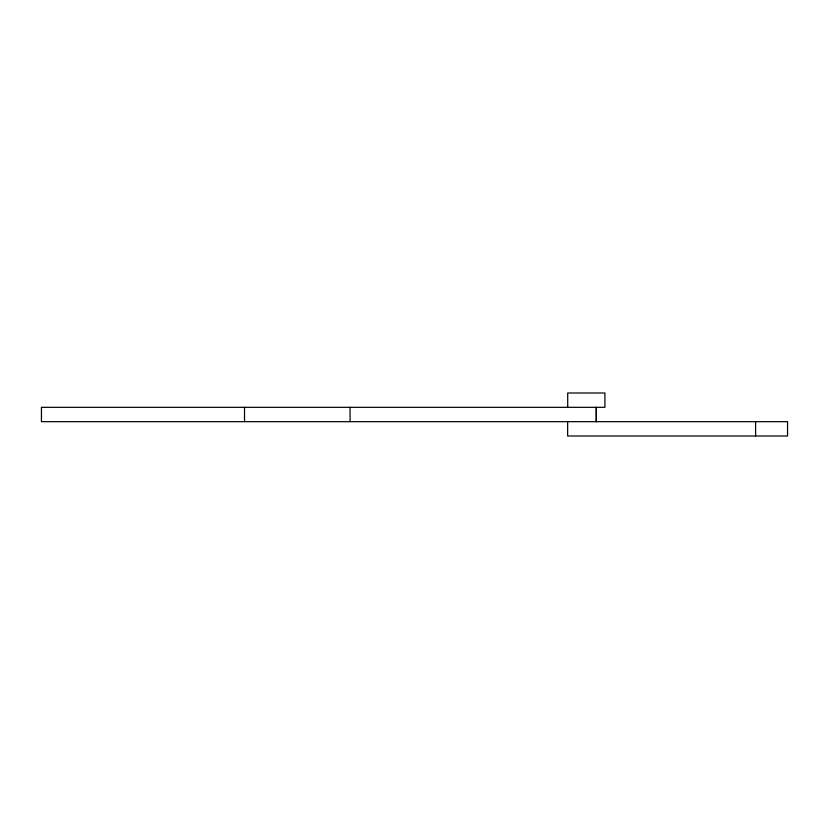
<?xml version="1.0" encoding="UTF-8"?>
<svg xmlns="http://www.w3.org/2000/svg" width="829" height="829" viewBox="0 0 829 829"><rect width="100%" height="100%" fill="white"/><g stroke="black" fill="none" stroke-linecap="round" stroke-linejoin="round"><path stroke-width="1.24" d="M755.602 421.671L755.602 436.002M596.31 407.329L596.31 421.671M596.269 407.329L596.269 421.671M567.71 407.329L567.71 392.998L604.921 392.998L604.921 407.329L41.45 407.329L41.45 421.671L787.55 421.671L787.55 436.002L567.647 436.002L567.647 421.671M350.066 407.329L350.066 421.671M244.524 407.329L244.524 421.671"/></g></svg>
